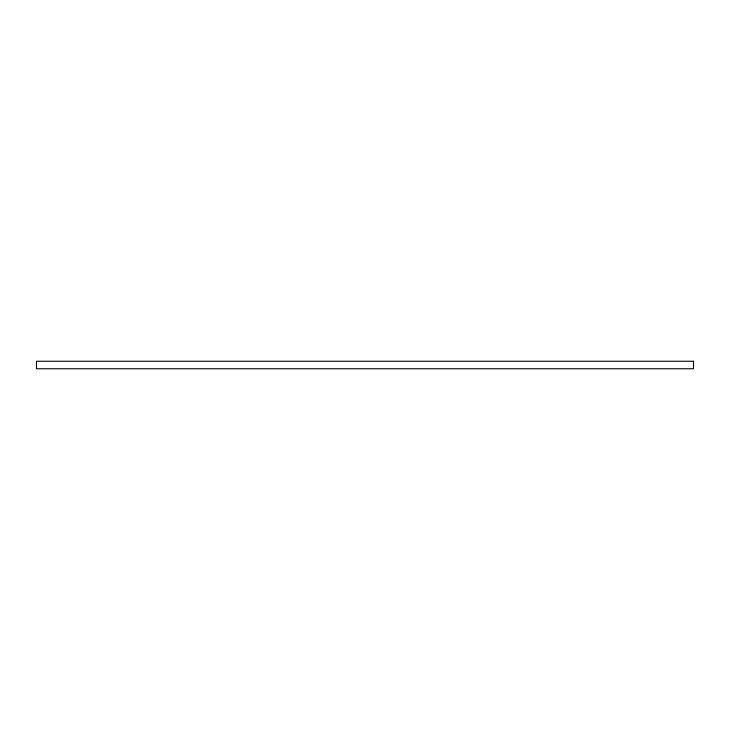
<?xml version="1.0" encoding="UTF-8"?>
<svg xmlns="http://www.w3.org/2000/svg" width="730" height="730" viewBox="0 0 730 730"><rect width="100%" height="100%" fill="white"/><g stroke="black" fill="none" stroke-linecap="round" stroke-linejoin="round"><path stroke-width="1.09" d="M693.5 361.25L36.5 361.25L36.5 368.75L693.5 368.75L693.5 361.25"/></g></svg>
